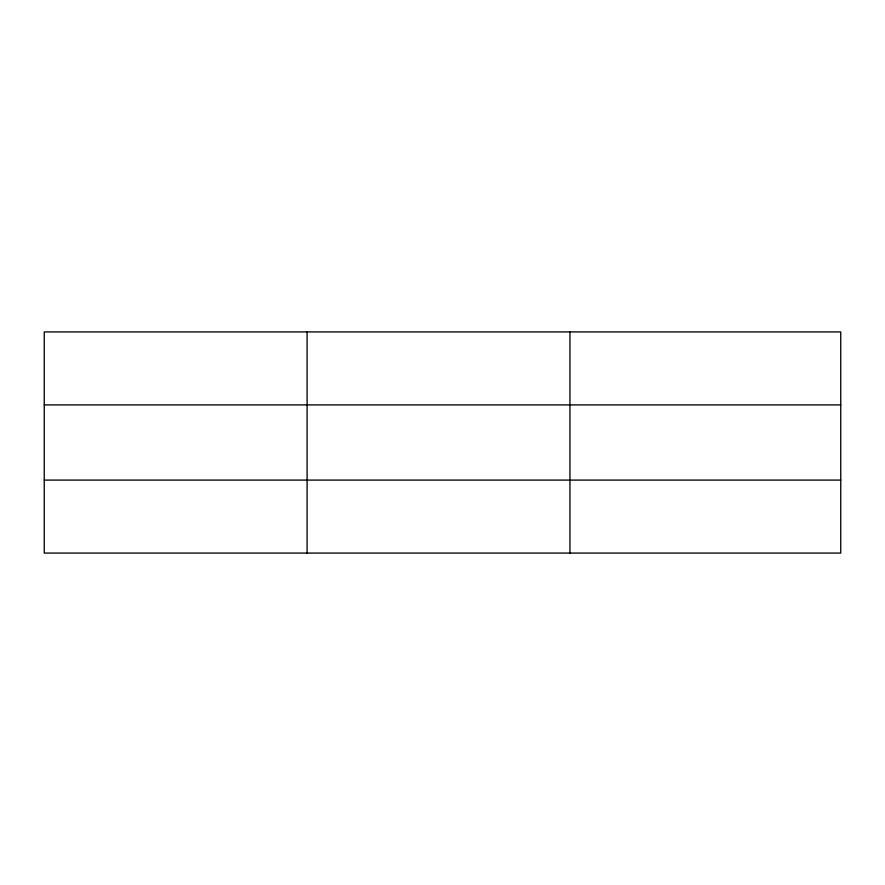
<?xml version="1.0" encoding="UTF-8"?>
<svg xmlns="http://www.w3.org/2000/svg" width="885" height="885" viewBox="0 0 885 885"><rect width="100%" height="100%" fill="white"/><g stroke="black" fill="none" stroke-linecap="round" stroke-linejoin="round"><path stroke-width="1.33" d="M307.095 553.07L307.095 331.93M569.94 553.07L569.94 331.93M840.75 480.09L840.75 553.07L44.25 553.07L44.25 331.93L840.75 331.93L840.75 480.09L44.25 480.09M44.25 404.91L840.75 404.91"/></g></svg>
